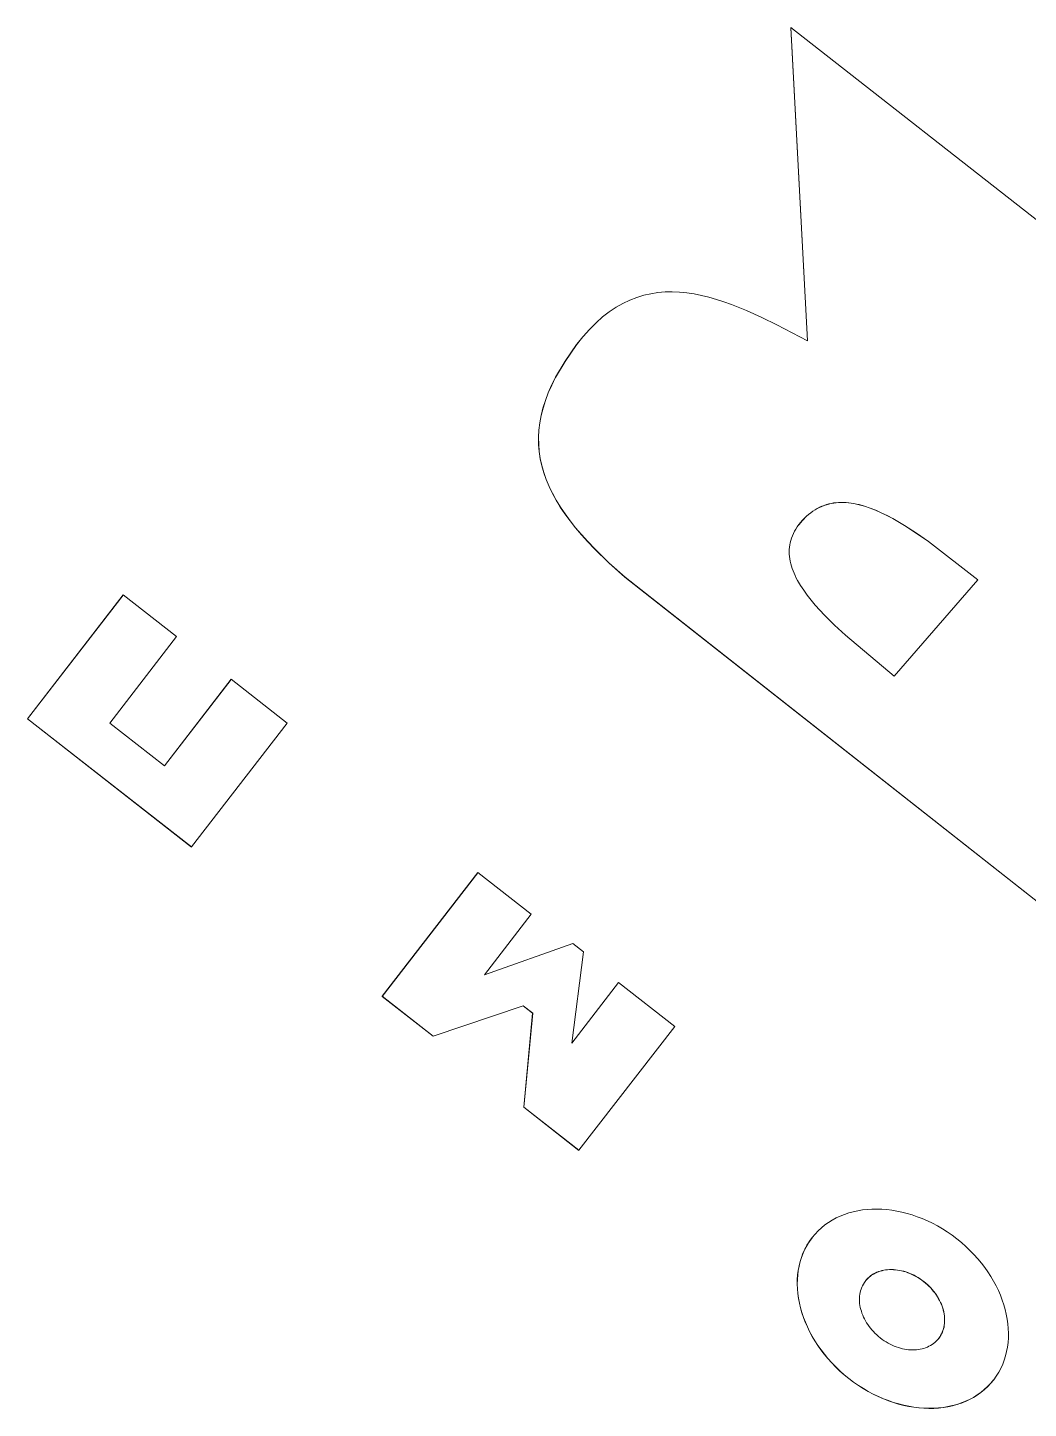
# Model space of a CAD drawing. Header units: millimetres. Extents: x -229914 to 856942, y -268655 to 87212.
# Drawn here: x -133375.8 to -133323.3, y 21730.4 to 21802.8 of the extents above; entities that cross this region are included whole.
import ezdxf

# ---------------------------------------------------------------- set-up
doc = ezdxf.new("R2010")
doc.units = ezdxf.units.MM

# ---------------------------------------------------------------- blocks, each defined once
blk = doc.blocks.new('Т912NEW')
at = {"color": 7, "linetype": 'Continuous', "lineweight": 15}
for p, q in [((4437.278, 3147.37), (4419.815, 3147.218)), ((4419.815, 3147.218), (4430.73, 3134.926)), ((4419.815, 3147.218), (4419.815, 3147.212)), ((4419.815, 3147.212), (4430.725, 3134.925)), ((4428.955, 3134.577), (4428.088, 3134.384)), ((4430.73, 3134.926), (4428.955, 3134.577)), ((4426.028, 3133.791), (4425.64, 3133.646)), ((4426.422, 3133.926), (4426.028, 3133.791)), ((4427.24, 3134.17), (4426.422, 3133.926)), ((4428.088, 3134.384), (4427.24, 3134.17)), ((4424.549, 3133.14), (4424.21, 3132.945)), ((4424.901, 3133.321), (4424.549, 3133.14)), ((4425.264, 3133.489), (4424.901, 3133.321)), ((4425.64, 3133.646), (4425.264, 3133.489)), ((4423.289, 3132.271), (4423.017, 3132.012)), ((4423.58, 3132.512), (4423.289, 3132.271)), ((4423.889, 3132.736), (4423.58, 3132.512)), ((4424.21, 3132.945), (4423.889, 3132.736)), ((4422.762, 3131.735), (4422.52, 3131.439)), ((4423.017, 3132.012), (4422.762, 3131.735)), ((4422.302, 3131.123), (4422.108, 3130.786)), ((4422.52, 3131.439), (4422.302, 3131.123)), ((4421.932, 3130.427), (4421.781, 3130.045)), ((4422.108, 3130.786), (4421.932, 3130.427)), ((4438.758, 3130.115), (4438.47, 3130.012)), ((4438.758, 3130.108), (4438.47, 3130.005)), ((4439.058, 3130.207), (4438.758, 3130.115)), ((4439.058, 3130.201), (4438.758, 3130.108)), ((4438.758, 3130.115), (4438.758, 3130.108)), ((4439.37, 3130.289), (4439.058, 3130.207)), ((4439.37, 3130.282), (4439.058, 3130.201)), ((4439.058, 3130.207), (4439.058, 3130.201)), ((4439.694, 3130.361), (4439.37, 3130.289)), ((4439.694, 3130.355), (4439.37, 3130.282)), ((4439.37, 3130.289), (4439.37, 3130.282)), ((4440.03, 3130.424), (4439.694, 3130.361)), ((4440.03, 3130.418), (4439.694, 3130.355)), ((4439.694, 3130.361), (4439.694, 3130.355)), ((4440.733, 3130.526), (4440.03, 3130.424)), ((4440.733, 3130.52), (4440.03, 3130.418)), ((4440.03, 3130.424), (4440.03, 3130.418)), ((4441.473, 3130.599), (4440.733, 3130.526)), ((4441.473, 3130.592), (4440.733, 3130.52)), ((4440.733, 3130.526), (4440.733, 3130.52)), ((4442.243, 3130.647), (4441.473, 3130.599)), ((4442.243, 3130.641), (4441.473, 3130.592)), ((4441.473, 3130.599), (4441.473, 3130.592)), ((4445.519, 3130.696), (4442.243, 3130.647)), ((4445.519, 3130.689), (4442.243, 3130.641)), ((4442.243, 3130.647), (4442.243, 3130.641)), ((4445.23, 3124.008), (4445.519, 3130.696)), ((4421.648, 3129.64), (4421.545, 3129.209)), ((4421.781, 3130.045), (4421.648, 3129.64)), ((4437.383, 3129.396), (4437.282, 3129.311)), ((4437.383, 3129.39), (4437.282, 3129.305)), ((4437.484, 3129.478), (4437.383, 3129.396)), ((4437.484, 3129.472), (4437.383, 3129.39)), ((4437.383, 3129.396), (4437.383, 3129.39)), ((4437.591, 3129.556), (4437.484, 3129.478)), ((4437.591, 3129.55), (4437.484, 3129.472)), ((4437.484, 3129.478), (4437.484, 3129.472)), ((4437.705, 3129.63), (4437.591, 3129.556)), ((4437.705, 3129.624), (4437.591, 3129.55)), ((4437.591, 3129.556), (4437.591, 3129.55)), ((4437.824, 3129.702), (4437.705, 3129.63)), ((4437.824, 3129.696), (4437.705, 3129.624)), ((4437.705, 3129.63), (4437.705, 3129.624)), ((4437.944, 3129.77), (4437.824, 3129.702)), ((4437.944, 3129.763), (4437.824, 3129.696)), ((4437.824, 3129.702), (4437.824, 3129.696)), ((4438.069, 3129.835), (4437.944, 3129.77)), ((4438.069, 3129.829), (4437.944, 3129.763)), ((4437.944, 3129.77), (4437.944, 3129.763)), ((4438.201, 3129.897), (4438.069, 3129.835)), ((4438.201, 3129.891), (4438.069, 3129.829)), ((4438.069, 3129.835), (4438.069, 3129.829)), ((4438.47, 3130.012), (4438.201, 3129.897)), ((4438.47, 3130.005), (4438.201, 3129.891)), ((4438.201, 3129.897), (4438.201, 3129.891)), ((4438.47, 3130.012), (4438.47, 3130.005)), ((4421.466, 3128.753), (4421.412, 3128.271)), ((4421.545, 3129.209), (4421.466, 3128.753)), ((4436.785, 3128.721), (4436.72, 3128.609)), ((4436.785, 3128.715), (4436.72, 3128.603)), ((4436.855, 3128.829), (4436.785, 3128.721)), ((4436.855, 3128.823), (4436.785, 3128.715)), ((4436.785, 3128.721), (4436.785, 3128.715)), ((4436.932, 3128.934), (4436.855, 3128.829)), ((4436.932, 3128.927), (4436.855, 3128.823)), ((4436.855, 3128.829), (4436.855, 3128.823)), ((4437.009, 3129.033), (4436.932, 3128.934)), ((4437.009, 3129.027), (4436.932, 3128.927)), ((4436.932, 3128.934), (4436.932, 3128.927)), ((4437.098, 3129.13), (4437.009, 3129.033)), ((4437.098, 3129.123), (4437.009, 3129.027)), ((4437.009, 3129.033), (4437.009, 3129.027)), ((4437.187, 3129.222), (4437.098, 3129.13)), ((4437.187, 3129.216), (4437.098, 3129.123)), ((4437.098, 3129.13), (4437.098, 3129.123)), ((4437.282, 3129.311), (4437.187, 3129.222)), ((4437.282, 3129.305), (4437.187, 3129.216)), ((4437.187, 3129.222), (4437.187, 3129.216)), ((4437.282, 3129.311), (4437.282, 3129.305)), ((4421.412, 3128.271), (4421.382, 3127.761)), ((4436.476, 3127.985), (4436.442, 3127.846)), ((4436.476, 3127.978), (4436.442, 3127.84)), ((4436.511, 3128.118), (4436.476, 3127.985)), ((4436.511, 3128.112), (4436.476, 3127.978)), ((4436.476, 3127.985), (4436.476, 3127.978)), ((4436.557, 3128.247), (4436.511, 3128.118)), ((4436.557, 3128.241), (4436.511, 3128.112)), ((4436.511, 3128.118), (4436.511, 3128.112)), ((4436.603, 3128.372), (4436.557, 3128.247)), ((4436.603, 3128.366), (4436.557, 3128.241)), ((4436.557, 3128.247), (4436.557, 3128.241)), ((4436.662, 3128.493), (4436.603, 3128.372)), ((4436.662, 3128.486), (4436.603, 3128.366)), ((4436.603, 3128.372), (4436.603, 3128.366)), ((4436.72, 3128.609), (4436.662, 3128.493)), ((4436.72, 3128.603), (4436.662, 3128.486)), ((4436.662, 3128.493), (4436.662, 3128.486)), ((4436.72, 3128.609), (4436.72, 3128.603)), ((4421.382, 3127.761), (4421.382, 3127.223)), ((4421.382, 3127.761), (4421.382, 3127.755)), ((4421.382, 3127.755), (4421.382, 3127.217)), ((4421.382, 3127.223), (4421.451, 3126.165)), ((4421.382, 3127.223), (4421.382, 3127.217)), ((4421.382, 3127.217), (4421.451, 3126.158)), ((4436.383, 3127.404), (4436.376, 3127.104)), ((4436.383, 3127.397), (4436.376, 3127.102)), ((4436.42, 3127.703), (4436.383, 3127.404)), ((4436.42, 3127.697), (4436.383, 3127.397)), ((4436.383, 3127.404), (4436.383, 3127.397)), ((4436.442, 3127.846), (4436.42, 3127.703)), ((4436.442, 3127.84), (4436.42, 3127.697)), ((4436.42, 3127.703), (4436.42, 3127.697)), ((4436.442, 3127.846), (4436.442, 3127.84)), ((4436.376, 3127.104), (4436.385, 3126.961)), ((4436.385, 3126.961), (4436.4, 3126.822)), ((4436.4, 3126.822), (4436.416, 3126.688)), ((4436.416, 3126.688), (4436.444, 3126.559)), ((4436.444, 3126.559), (4436.478, 3126.433)), ((4421.451, 3126.165), (4421.584, 3125.199)), ((4421.451, 3126.165), (4421.451, 3126.158)), ((4421.451, 3126.158), (4421.584, 3125.192)), ((4436.478, 3126.433), (4436.513, 3126.312)), ((4436.513, 3126.312), (4436.56, 3126.195)), ((4436.56, 3126.195), (4436.613, 3126.082)), ((4436.613, 3126.082), (4436.666, 3125.973)), ((4436.666, 3125.973), (4436.732, 3125.869)), ((4436.732, 3125.869), (4436.798, 3125.767)), ((4436.798, 3125.767), (4436.87, 3125.67)), ((4421.584, 3125.199), (4421.679, 3124.749)), ((4421.584, 3125.199), (4421.584, 3125.192)), ((4421.584, 3125.192), (4421.679, 3124.743)), ((4436.87, 3125.67), (4436.949, 3125.577)), ((4436.949, 3125.577), (4437.034, 3125.487)), ((4437.034, 3125.487), (4437.125, 3125.401)), ((4437.125, 3125.401), (4437.216, 3125.318)), ((4437.216, 3125.318), (4437.319, 3125.239)), ((4437.319, 3125.239), (4437.423, 3125.163)), ((4437.423, 3125.163), (4437.533, 3125.09)), ((4437.533, 3125.09), (4437.649, 3125.021)), ((4437.649, 3125.021), (4437.766, 3124.954)), ((4421.679, 3124.749), (4421.793, 3124.321)), ((4421.679, 3124.749), (4421.679, 3124.743)), ((4421.679, 3124.743), (4421.793, 3124.315)), ((4421.793, 3124.321), (4421.927, 3123.914)), ((4421.793, 3124.321), (4421.793, 3124.315)), ((4421.793, 3124.315), (4421.927, 3123.908)), ((4437.766, 3124.954), (4437.888, 3124.891)), ((4437.888, 3124.891), (4438.017, 3124.83)), ((4438.017, 3124.83), (4438.146, 3124.774)), ((4438.146, 3124.774), (4438.423, 3124.667)), ((4438.423, 3124.667), (4438.718, 3124.571)), ((4438.718, 3124.571), (4439.02, 3124.486)), ((4439.02, 3124.486), (4439.341, 3124.41)), ((4439.341, 3124.41), (4439.674, 3124.342)), ((4439.674, 3124.342), (4440.379, 3124.233)), ((4421.927, 3123.914), (4422.073, 3123.528)), ((4421.927, 3123.914), (4421.927, 3123.908)), ((4421.927, 3123.908), (4422.073, 3123.522)), ((4440.379, 3124.233), (4441.121, 3124.151)), ((4441.121, 3124.151), (4441.901, 3124.094)), ((4445.23, 3124.008), (4441.901, 3124.094)), ((4422.073, 3123.528), (4422.238, 3123.162)), ((4422.073, 3123.528), (4422.073, 3123.522)), ((4422.073, 3123.522), (4422.238, 3123.155)), ((4422.238, 3123.162), (4422.423, 3122.816)), ((4422.238, 3123.162), (4422.238, 3123.155)), ((4422.238, 3123.155), (4422.423, 3122.809)), ((4422.423, 3122.816), (4422.626, 3122.489)), ((4422.423, 3122.816), (4422.423, 3122.809)), ((4422.423, 3122.809), (4422.626, 3122.482)), ((4422.626, 3122.489), (4422.848, 3122.181)), ((4422.626, 3122.489), (4422.626, 3122.482)), ((4422.626, 3122.482), (4422.848, 3122.174)), ((4422.848, 3122.181), (4423.084, 3121.891)), ((4422.848, 3122.181), (4422.848, 3122.174)), ((4422.848, 3122.174), (4423.084, 3121.885)), ((4423.084, 3121.891), (4423.338, 3121.619)), ((4423.084, 3121.891), (4423.084, 3121.885)), ((4423.084, 3121.885), (4423.338, 3121.613)), ((4423.338, 3121.619), (4423.611, 3121.365)), ((4423.338, 3121.619), (4423.338, 3121.613)), ((4423.338, 3121.613), (4423.611, 3121.359)), ((4423.611, 3121.365), (4423.904, 3121.128)), ((4423.611, 3121.365), (4423.611, 3121.359)), ((4423.611, 3121.359), (4423.904, 3121.121)), ((4423.904, 3121.128), (4424.215, 3120.907)), ((4423.904, 3121.128), (4423.904, 3121.121)), ((4423.904, 3121.121), (4424.215, 3120.9)), ((4424.215, 3120.907), (4424.539, 3120.702)), ((4424.215, 3120.907), (4424.215, 3120.9)), ((4424.215, 3120.9), (4424.539, 3120.696)), ((4424.539, 3120.702), (4424.882, 3120.514)), ((4424.539, 3120.702), (4424.539, 3120.696)), ((4424.539, 3120.696), (4424.882, 3120.507)), ((4424.882, 3120.514), (4425.244, 3120.34)), ((4424.882, 3120.514), (4424.882, 3120.507)), ((4424.882, 3120.507), (4425.244, 3120.333)), ((4425.244, 3120.34), (4425.625, 3120.18)), ((4425.244, 3120.34), (4425.244, 3120.333)), ((4425.244, 3120.333), (4425.625, 3120.174)), ((4425.625, 3120.18), (4426.018, 3120.036)), ((4425.625, 3120.18), (4425.625, 3120.174)), ((4425.625, 3120.174), (4426.018, 3120.029)), ((4426.018, 3120.036), (4426.431, 3119.905)), ((4426.018, 3120.036), (4426.018, 3120.029)), ((4426.018, 3120.029), (4426.431, 3119.899)), ((4426.431, 3119.905), (4426.869, 3119.787)), ((4426.431, 3119.905), (4426.431, 3119.899)), ((4426.431, 3119.899), (4426.869, 3119.781)), ((4426.869, 3119.787), (4427.313, 3119.683)), ((4426.869, 3119.787), (4426.869, 3119.781)), ((4426.869, 3119.781), (4427.313, 3119.676)), ((4427.313, 3119.683), (4427.782, 3119.591)), ((4427.313, 3119.683), (4427.313, 3119.676)), ((4427.313, 3119.676), (4427.782, 3119.584)), ((4427.782, 3119.591), (4428.27, 3119.51)), ((4427.782, 3119.591), (4427.782, 3119.584)), ((4427.782, 3119.584), (4428.27, 3119.503)), ((4428.27, 3119.51), (4428.771, 3119.441)), ((4428.27, 3119.51), (4428.27, 3119.503)), ((4428.27, 3119.503), (4428.771, 3119.435)), ((4428.771, 3119.441), (4429.829, 3119.336)), ((4428.771, 3119.441), (4428.771, 3119.435)), ((4428.771, 3119.435), (4429.829, 3119.33)), ((4429.829, 3119.336), (4429.829, 3119.33)), ((4429.829, 3119.336), (4430.957, 3119.272)), ((4429.829, 3119.33), (4430.957, 3119.265)), ((4459.31, 3119.447), (4430.957, 3119.272)), ((4459.31, 3119.441), (4430.957, 3119.265)), ((4430.957, 3119.272), (4430.957, 3119.265)), ((4463.832, 3102.598), (4463.563, 3102.503)), ((4464.101, 3102.683), (4463.832, 3102.598)), ((4464.382, 3102.759), (4464.101, 3102.683)), ((4464.669, 3102.823), (4464.382, 3102.759)), ((4464.961, 3102.878), (4464.669, 3102.823)), ((4465.26, 3102.921), (4464.961, 3102.878)), ((4465.558, 3102.953), (4465.26, 3102.921)), ((4465.869, 3102.974), (4465.558, 3102.953)), ((4466.179, 3102.982), (4465.869, 3102.974)), ((4466.489, 3102.979), (4466.179, 3102.982)), ((4466.793, 3102.964), (4466.489, 3102.979)), ((4467.096, 3102.937), (4466.793, 3102.964)), ((4467.393, 3102.899), (4467.096, 3102.937)), ((4467.69, 3102.85), (4467.393, 3102.899)), ((4467.98, 3102.79), (4467.69, 3102.85)), ((4468.257, 3102.72), (4467.98, 3102.79)), ((4468.534, 3102.639), (4468.257, 3102.72)), ((4468.805, 3102.548), (4468.534, 3102.639)), ((4410.955, 3102.148), (4414.497, 3102.182)), ((4410.955, 3102.148), (4410.955, 3102.142)), ((4411.072, 3093.95), (4410.955, 3102.148)), ((4411.072, 3093.944), (4410.955, 3102.142)), ((4414.497, 3102.182), (4414.584, 3096.457)), ((4421.867, 3102.256), (4418.133, 3102.216)), ((4418.219, 3096.492), (4418.133, 3102.216)), ((4418.133, 3102.216), (4418.133, 3102.21)), ((4418.219, 3096.492), (4418.133, 3102.21)), ((4421.867, 3102.256), (4421.984, 3094.045)), ((4434.571, 3102.354), (4438.12, 3102.388)), ((4434.688, 3094.155), (4434.571, 3102.354)), ((4434.571, 3102.354), (4434.571, 3102.347)), ((4434.688, 3094.149), (4434.571, 3102.347)), ((4438.12, 3102.388), (4438.177, 3098.368)), ((4438.177, 3098.368), (4440.778, 3102.554)), ((4440.778, 3102.554), (4441.485, 3102.56)), ((4441.485, 3102.56), (4443.996, 3098.422)), ((4447.667, 3102.48), (4443.932, 3102.441)), ((4443.996, 3098.422), (4443.932, 3102.441)), ((4443.932, 3102.441), (4443.932, 3102.434)), ((4443.996, 3098.422), (4443.932, 3102.434)), ((4447.667, 3102.48), (4447.784, 3094.269)), ((4462.346, 3101.892), (4462.132, 3101.744)), ((4462.573, 3102.031), (4462.346, 3101.892)), ((4462.811, 3102.163), (4462.573, 3102.031)), ((4463.05, 3102.285), (4462.811, 3102.163)), ((4463.307, 3102.399), (4463.05, 3102.285)), ((4463.563, 3102.503), (4463.307, 3102.399)), ((4469.064, 3102.449), (4468.805, 3102.548)), ((4469.322, 3102.339), (4469.064, 3102.449)), ((4469.567, 3102.221), (4469.322, 3102.339)), ((4469.806, 3102.094), (4469.567, 3102.221)), ((4470.038, 3101.959), (4469.806, 3102.094)), ((4470.258, 3101.815), (4470.038, 3101.959)), ((4461.538, 3101.257), (4461.36, 3101.082)), ((4461.722, 3101.427), (4461.538, 3101.257)), ((4461.924, 3101.589), (4461.722, 3101.427)), ((4462.132, 3101.744), (4461.924, 3101.589)), ((4470.472, 3101.664), (4470.258, 3101.815)), ((4470.673, 3101.505), (4470.472, 3101.664)), ((4470.868, 3101.339), (4470.673, 3101.505)), ((4471.05, 3101.166), (4470.868, 3101.339)), ((4471.22, 3100.985), (4471.05, 3101.166)), ((4460.895, 3100.515), (4460.766, 3100.314)), ((4461.042, 3100.709), (4460.895, 3100.515)), ((4461.195, 3100.898), (4461.042, 3100.709)), ((4461.36, 3101.082), (4461.195, 3100.898)), ((4471.377, 3100.799), (4471.22, 3100.985)), ((4471.527, 3100.607), (4471.377, 3100.799)), ((4471.665, 3100.408), (4471.527, 3100.607)), ((4471.791, 3100.204), (4471.665, 3100.408)), ((4460.448, 3099.681), (4460.374, 3099.461)), ((4460.539, 3099.897), (4460.448, 3099.681)), ((4460.65, 3100.107), (4460.539, 3099.897)), ((4460.766, 3100.314), (4460.65, 3100.107)), ((4464.672, 3099.714), (4464.584, 3099.654)), ((4464.672, 3099.707), (4464.584, 3099.648)), ((4464.766, 3099.77), (4464.672, 3099.714)), ((4464.766, 3099.764), (4464.672, 3099.707)), ((4464.672, 3099.714), (4464.672, 3099.707)), ((4464.861, 3099.823), (4464.766, 3099.77)), ((4464.861, 3099.817), (4464.766, 3099.764)), ((4464.766, 3099.77), (4464.766, 3099.764)), ((4464.955, 3099.872), (4464.861, 3099.823)), ((4464.955, 3099.866), (4464.861, 3099.817)), ((4464.861, 3099.823), (4464.861, 3099.817)), ((4465.061, 3099.918), (4464.955, 3099.872)), ((4465.061, 3099.912), (4464.955, 3099.866)), ((4464.955, 3099.872), (4464.955, 3099.866)), ((4465.161, 3099.961), (4465.061, 3099.918)), ((4465.161, 3099.954), (4465.061, 3099.912)), ((4465.061, 3099.918), (4465.061, 3099.912)), ((4465.274, 3099.999), (4465.161, 3099.961)), ((4465.274, 3099.992), (4465.161, 3099.954)), ((4465.161, 3099.961), (4465.161, 3099.954)), ((4465.38, 3100.034), (4465.274, 3099.999)), ((4465.38, 3100.027), (4465.274, 3099.992)), ((4465.274, 3099.999), (4465.274, 3099.992)), ((4465.493, 3100.064), (4465.38, 3100.034)), ((4465.493, 3100.057), (4465.38, 3100.027)), ((4465.38, 3100.034), (4465.38, 3100.027)), ((4465.611, 3100.09), (4465.493, 3100.064)), ((4465.611, 3100.083), (4465.493, 3100.057)), ((4465.493, 3100.064), (4465.493, 3100.057)), ((4465.729, 3100.112), (4465.611, 3100.09)), ((4465.729, 3100.106), (4465.611, 3100.083)), ((4465.611, 3100.09), (4465.611, 3100.083)), ((4465.848, 3100.129), (4465.729, 3100.112)), ((4465.848, 3100.123), (4465.729, 3100.106)), ((4465.729, 3100.112), (4465.729, 3100.106)), ((4465.972, 3100.142), (4465.848, 3100.129)), ((4465.972, 3100.136), (4465.848, 3100.123)), ((4465.848, 3100.129), (4465.848, 3100.123)), ((4466.09, 3100.15), (4465.972, 3100.142)), ((4466.09, 3100.144), (4465.972, 3100.136)), ((4465.972, 3100.142), (4465.972, 3100.136)), ((4466.22, 3100.154), (4466.09, 3100.15)), ((4466.09, 3100.15), (4466.09, 3100.144)), ((4466.22, 3100.147), (4466.09, 3100.144)), ((4466.344, 3100.152), (4466.22, 3100.154)), ((4466.22, 3100.154), (4466.22, 3100.147)), ((4466.344, 3100.146), (4466.22, 3100.147)), ((4466.468, 3100.147), (4466.344, 3100.152)), ((4466.344, 3100.152), (4466.344, 3100.146)), ((4466.468, 3100.14), (4466.344, 3100.146)), ((4466.592, 3100.136), (4466.468, 3100.147)), ((4466.468, 3100.147), (4466.468, 3100.14)), ((4466.592, 3100.129), (4466.468, 3100.14)), ((4466.709, 3100.12), (4466.592, 3100.136)), ((4466.592, 3100.136), (4466.592, 3100.129)), ((4466.709, 3100.114), (4466.592, 3100.129)), ((4466.827, 3100.1), (4466.709, 3100.12)), ((4466.709, 3100.12), (4466.709, 3100.114)), ((4466.827, 3100.094), (4466.709, 3100.114)), ((4466.944, 3100.076), (4466.827, 3100.1)), ((4466.827, 3100.1), (4466.827, 3100.094)), ((4466.944, 3100.07), (4466.827, 3100.094)), ((4467.061, 3100.048), (4466.944, 3100.076)), ((4466.944, 3100.076), (4466.944, 3100.07)), ((4467.061, 3100.041), (4466.944, 3100.07)), ((4467.172, 3100.015), (4467.061, 3100.048)), ((4467.061, 3100.048), (4467.061, 3100.041)), ((4467.172, 3100.009), (4467.061, 3100.041)), ((4467.277, 3099.979), (4467.172, 3100.015)), ((4467.172, 3100.015), (4467.172, 3100.009)), ((4467.277, 3099.972), (4467.172, 3100.009)), ((4467.381, 3099.939), (4467.277, 3099.979)), ((4467.277, 3099.979), (4467.277, 3099.972)), ((4467.381, 3099.932), (4467.277, 3099.972)), ((4467.486, 3099.894), (4467.381, 3099.939)), ((4467.381, 3099.939), (4467.381, 3099.932)), ((4467.486, 3099.888), (4467.381, 3099.932)), ((4467.584, 3099.847), (4467.486, 3099.894)), ((4467.486, 3099.894), (4467.486, 3099.888)), ((4467.584, 3099.84), (4467.486, 3099.888)), ((4467.682, 3099.796), (4467.584, 3099.847)), ((4467.584, 3099.847), (4467.584, 3099.84)), ((4467.682, 3099.789), (4467.584, 3099.84)), ((4467.774, 3099.741), (4467.682, 3099.796)), ((4467.682, 3099.796), (4467.682, 3099.789)), ((4467.774, 3099.735), (4467.682, 3099.789)), ((4467.866, 3099.683), (4467.774, 3099.741)), ((4467.774, 3099.741), (4467.774, 3099.735)), ((4467.866, 3099.677), (4467.774, 3099.735)), ((4467.951, 3099.622), (4467.866, 3099.683)), ((4467.866, 3099.683), (4467.866, 3099.677)), ((4467.951, 3099.615), (4467.866, 3099.677)), ((4471.898, 3099.995), (4471.791, 3100.204)), ((4471.998, 3099.782), (4471.898, 3099.995)), ((4472.08, 3099.562), (4471.998, 3099.782)), ((4460.259, 3099.009), (4460.222, 3098.777)), ((4460.307, 3099.237), (4460.259, 3099.009)), ((4460.374, 3099.461), (4460.307, 3099.237)), ((4463.986, 3098.994), (4463.947, 3098.908)), ((4463.986, 3098.987), (4463.947, 3098.902)), ((4464.031, 3099.077), (4463.986, 3098.994)), ((4464.031, 3099.07), (4463.986, 3098.987)), ((4463.986, 3098.994), (4463.986, 3098.987)), ((4464.089, 3099.158), (4464.031, 3099.077)), ((4464.089, 3099.151), (4464.031, 3099.07)), ((4464.031, 3099.077), (4464.031, 3099.07)), ((4464.146, 3099.236), (4464.089, 3099.158)), ((4464.146, 3099.23), (4464.089, 3099.151)), ((4464.089, 3099.158), (4464.089, 3099.151)), ((4464.204, 3099.313), (4464.146, 3099.236)), ((4464.204, 3099.306), (4464.146, 3099.23)), ((4464.146, 3099.236), (4464.146, 3099.23)), ((4464.274, 3099.386), (4464.204, 3099.313)), ((4464.274, 3099.38), (4464.204, 3099.306)), ((4464.204, 3099.313), (4464.204, 3099.306)), ((4464.344, 3099.457), (4464.274, 3099.386)), ((4464.344, 3099.451), (4464.274, 3099.38)), ((4464.274, 3099.386), (4464.274, 3099.38)), ((4464.42, 3099.526), (4464.344, 3099.457)), ((4464.42, 3099.519), (4464.344, 3099.451)), ((4464.344, 3099.457), (4464.344, 3099.451)), ((4464.502, 3099.591), (4464.42, 3099.526)), ((4464.502, 3099.585), (4464.42, 3099.519)), ((4464.42, 3099.526), (4464.42, 3099.519)), ((4464.584, 3099.654), (4464.502, 3099.591)), ((4464.584, 3099.648), (4464.502, 3099.585)), ((4464.502, 3099.591), (4464.502, 3099.585)), ((4464.584, 3099.654), (4464.584, 3099.648)), ((4468.03, 3099.557), (4467.951, 3099.622)), ((4467.951, 3099.622), (4467.951, 3099.615)), ((4468.03, 3099.551), (4467.951, 3099.615)), ((4468.109, 3099.49), (4468.03, 3099.557)), ((4468.03, 3099.557), (4468.03, 3099.551)), ((4468.109, 3099.484), (4468.03, 3099.551)), ((4468.182, 3099.42), (4468.109, 3099.49)), ((4468.109, 3099.49), (4468.109, 3099.484)), ((4468.182, 3099.414), (4468.109, 3099.484)), ((4468.255, 3099.348), (4468.182, 3099.42)), ((4468.182, 3099.42), (4468.182, 3099.414)), ((4468.255, 3099.341), (4468.182, 3099.414)), ((4468.315, 3099.272), (4468.255, 3099.348)), ((4468.255, 3099.348), (4468.255, 3099.341)), ((4468.315, 3099.266), (4468.255, 3099.341)), ((4468.375, 3099.195), (4468.315, 3099.272)), ((4468.315, 3099.272), (4468.315, 3099.266)), ((4468.375, 3099.189), (4468.315, 3099.266)), ((4468.436, 3099.115), (4468.375, 3099.195)), ((4468.375, 3099.195), (4468.375, 3099.189)), ((4468.436, 3099.108), (4468.375, 3099.189)), ((4468.483, 3099.033), (4468.436, 3099.115)), ((4468.436, 3099.115), (4468.436, 3099.108)), ((4468.483, 3099.026), (4468.436, 3099.108)), ((4468.531, 3098.948), (4468.483, 3099.033)), ((4468.483, 3099.033), (4468.483, 3099.026)), ((4468.531, 3098.942), (4468.483, 3099.026)), ((4472.156, 3099.339), (4472.08, 3099.562)), ((4472.213, 3099.112), (4472.156, 3099.339)), ((4472.251, 3098.881), (4472.213, 3099.112)), ((4440.776, 3098.37), (4438.069, 3094.185)), ((4440.776, 3098.364), (4438.069, 3094.178)), ((4441.408, 3098.375), (4440.776, 3098.37)), ((4440.776, 3098.37), (4440.776, 3098.364)), ((4441.408, 3098.369), (4440.776, 3098.364)), ((4444.118, 3094.238), (4441.408, 3098.375)), ((4441.408, 3098.375), (4441.408, 3098.369)), ((4444.118, 3094.231), (4441.408, 3098.369)), ((4460.199, 3098.304), (4460.205, 3098.542)), ((4460.199, 3098.304), (4460.212, 3098.066)), ((4460.199, 3098.304), (4460.199, 3098.297)), ((4460.199, 3098.297), (4460.212, 3098.06)), ((4460.222, 3098.777), (4460.205, 3098.542)), ((4463.812, 3098.456), (4463.804, 3098.362)), ((4463.812, 3098.45), (4463.804, 3098.357)), ((4463.804, 3098.362), (4463.812, 3098.17)), ((4463.827, 3098.55), (4463.812, 3098.456)), ((4463.827, 3098.543), (4463.812, 3098.45)), ((4463.812, 3098.456), (4463.812, 3098.45)), ((4463.848, 3098.642), (4463.827, 3098.55)), ((4463.848, 3098.636), (4463.827, 3098.543)), ((4463.827, 3098.55), (4463.827, 3098.543)), ((4463.874, 3098.733), (4463.848, 3098.642)), ((4463.874, 3098.726), (4463.848, 3098.636)), ((4463.848, 3098.642), (4463.848, 3098.636)), ((4463.908, 3098.821), (4463.874, 3098.733)), ((4463.908, 3098.815), (4463.874, 3098.726)), ((4463.874, 3098.733), (4463.874, 3098.726)), ((4463.947, 3098.908), (4463.908, 3098.821)), ((4463.947, 3098.902), (4463.908, 3098.815)), ((4463.908, 3098.821), (4463.908, 3098.815)), ((4463.947, 3098.908), (4463.947, 3098.902)), ((4468.566, 3098.862), (4468.531, 3098.948)), ((4468.531, 3098.948), (4468.531, 3098.942)), ((4468.566, 3098.855), (4468.531, 3098.942)), ((4468.601, 3098.774), (4468.566, 3098.862)), ((4468.566, 3098.862), (4468.566, 3098.855)), ((4468.601, 3098.767), (4468.566, 3098.855)), ((4468.63, 3098.684), (4468.601, 3098.774)), ((4468.601, 3098.774), (4468.601, 3098.767)), ((4468.63, 3098.677), (4468.601, 3098.767)), ((4468.653, 3098.592), (4468.63, 3098.684)), ((4468.63, 3098.684), (4468.63, 3098.677)), ((4468.653, 3098.585), (4468.63, 3098.677)), ((4468.67, 3098.499), (4468.653, 3098.592)), ((4468.653, 3098.592), (4468.653, 3098.585)), ((4468.67, 3098.492), (4468.653, 3098.585)), ((4468.68, 3098.404), (4468.67, 3098.499)), ((4468.67, 3098.499), (4468.67, 3098.492)), ((4468.68, 3098.398), (4468.67, 3098.492)), ((4468.684, 3098.308), (4468.68, 3098.404)), ((4468.68, 3098.404), (4468.68, 3098.398)), ((4468.684, 3098.304), (4468.68, 3098.398)), ((4468.682, 3098.212), (4468.684, 3098.308)), ((4472.276, 3098.647), (4472.251, 3098.881)), ((4472.29, 3098.409), (4472.276, 3098.647)), ((4472.284, 3098.171), (4472.29, 3098.409)), ((4472.284, 3098.165), (4472.29, 3098.402)), ((4472.29, 3098.409), (4472.29, 3098.402)), ((4460.212, 3098.066), (4460.238, 3097.832)), ((4460.212, 3098.066), (4460.212, 3098.06)), ((4460.212, 3098.06), (4460.238, 3097.825)), ((4460.238, 3097.832), (4460.276, 3097.6)), ((4460.238, 3097.832), (4460.238, 3097.825)), ((4460.238, 3097.825), (4460.276, 3097.594)), ((4460.276, 3097.6), (4460.333, 3097.373)), ((4460.276, 3097.6), (4460.276, 3097.594)), ((4460.276, 3097.594), (4460.333, 3097.367)), ((4463.812, 3098.17), (4463.822, 3098.075)), ((4463.822, 3098.075), (4463.839, 3097.982)), ((4463.839, 3097.982), (4463.861, 3097.89)), ((4463.861, 3097.89), (4463.89, 3097.8)), ((4463.89, 3097.8), (4463.926, 3097.712)), ((4463.926, 3097.712), (4463.961, 3097.625)), ((4463.961, 3097.625), (4464.009, 3097.541)), ((4464.009, 3097.541), (4464.056, 3097.459)), ((4468.455, 3097.497), (4468.506, 3097.58)), ((4468.506, 3097.58), (4468.545, 3097.666)), ((4468.545, 3097.666), (4468.584, 3097.752)), ((4468.584, 3097.752), (4468.617, 3097.841)), ((4468.617, 3097.841), (4468.644, 3097.932)), ((4468.644, 3097.932), (4468.659, 3098.024)), ((4468.659, 3098.024), (4468.673, 3098.118)), ((4468.673, 3098.118), (4468.682, 3098.212)), ((4472.182, 3097.476), (4472.23, 3097.705)), ((4472.182, 3097.47), (4472.23, 3097.698)), ((4472.23, 3097.705), (4472.266, 3097.936)), ((4472.23, 3097.698), (4472.266, 3097.93)), ((4472.23, 3097.705), (4472.23, 3097.698)), ((4472.266, 3097.936), (4472.284, 3098.171)), ((4472.266, 3097.93), (4472.284, 3098.165)), ((4472.266, 3097.936), (4472.266, 3097.93)), ((4472.284, 3098.171), (4472.284, 3098.165)), ((4460.333, 3097.373), (4460.409, 3097.15)), ((4460.333, 3097.373), (4460.333, 3097.367)), ((4460.333, 3097.367), (4460.409, 3097.144)), ((4460.409, 3097.15), (4460.491, 3096.932)), ((4460.409, 3097.15), (4460.409, 3097.144)), ((4460.409, 3097.144), (4460.491, 3096.925)), ((4460.491, 3096.932), (4460.591, 3096.717)), ((4460.491, 3096.932), (4460.491, 3096.925)), ((4460.491, 3096.925), (4460.591, 3096.71)), ((4464.056, 3097.459), (4464.11, 3097.378)), ((4464.11, 3097.378), (4464.171, 3097.301)), ((4464.171, 3097.301), (4464.237, 3097.226)), ((4464.237, 3097.226), (4464.304, 3097.153)), ((4464.304, 3097.153), (4464.383, 3097.083)), ((4464.383, 3097.083), (4464.456, 3097.017)), ((4464.456, 3097.017), (4464.541, 3096.952)), ((4464.541, 3096.952), (4464.626, 3096.891)), ((4464.626, 3096.891), (4464.712, 3096.833)), ((4464.712, 3096.833), (4464.81, 3096.778)), ((4467.631, 3096.75), (4467.725, 3096.803)), ((4467.725, 3096.803), (4467.82, 3096.86)), ((4467.82, 3096.86), (4467.908, 3096.919)), ((4467.908, 3096.919), (4467.99, 3096.982)), ((4467.99, 3096.982), (4468.072, 3097.048)), ((4468.072, 3097.048), (4468.148, 3097.116)), ((4468.148, 3097.116), (4468.218, 3097.187)), ((4468.218, 3097.187), (4468.282, 3097.261)), ((4468.282, 3097.261), (4468.345, 3097.337)), ((4468.345, 3097.337), (4468.403, 3097.416)), ((4468.403, 3097.416), (4468.455, 3097.497)), ((4471.839, 3096.605), (4471.949, 3096.816)), ((4471.839, 3096.599), (4471.949, 3096.81)), ((4471.949, 3096.816), (4472.041, 3097.032)), ((4471.949, 3096.81), (4472.041, 3097.026)), ((4471.949, 3096.816), (4471.949, 3096.81)), ((4472.041, 3097.032), (4472.114, 3097.252)), ((4472.041, 3097.026), (4472.114, 3097.245)), ((4472.041, 3097.032), (4472.041, 3097.026)), ((4472.114, 3097.252), (4472.182, 3097.476)), ((4472.114, 3097.245), (4472.182, 3097.47)), ((4472.114, 3097.252), (4472.114, 3097.245)), ((4472.182, 3097.476), (4472.182, 3097.47)), ((4414.584, 3096.457), (4418.219, 3096.492)), ((4460.591, 3096.717), (4460.698, 3096.508)), ((4460.591, 3096.717), (4460.591, 3096.71)), ((4460.591, 3096.71), (4460.698, 3096.502)), ((4460.698, 3096.508), (4460.824, 3096.305)), ((4460.698, 3096.508), (4460.698, 3096.502)), ((4460.698, 3096.502), (4460.824, 3096.298)), ((4460.824, 3096.305), (4460.962, 3096.106)), ((4460.824, 3096.305), (4460.824, 3096.298)), ((4460.824, 3096.298), (4460.962, 3096.1)), ((4460.962, 3096.106), (4461.112, 3095.914)), ((4460.962, 3096.106), (4460.962, 3096.1)), ((4460.962, 3096.1), (4461.112, 3095.907)), ((4464.81, 3096.778), (4464.902, 3096.727)), ((4464.902, 3096.727), (4465.006, 3096.679)), ((4465.006, 3096.679), (4465.104, 3096.636)), ((4465.104, 3096.636), (4465.215, 3096.595)), ((4465.215, 3096.595), (4465.32, 3096.558)), ((4465.32, 3096.558), (4465.431, 3096.526)), ((4465.431, 3096.526), (4465.548, 3096.498)), ((4465.548, 3096.498), (4465.665, 3096.473)), ((4465.665, 3096.473), (4465.782, 3096.453)), ((4465.782, 3096.453), (4465.9, 3096.438)), ((4465.9, 3096.438), (4466.024, 3096.427)), ((4466.024, 3096.427), (4466.148, 3096.421)), ((4466.148, 3096.421), (4466.272, 3096.42)), ((4466.272, 3096.42), (4466.396, 3096.423)), ((4466.396, 3096.423), (4466.52, 3096.432)), ((4466.52, 3096.432), (4466.644, 3096.444)), ((4466.644, 3096.444), (4466.763, 3096.462)), ((4466.763, 3096.462), (4466.881, 3096.484)), ((4466.881, 3096.484), (4466.999, 3096.51)), ((4466.999, 3096.51), (4467.112, 3096.54)), ((4467.112, 3096.54), (4467.218, 3096.575)), ((4467.218, 3096.575), (4467.33, 3096.613)), ((4467.33, 3096.613), (4467.431, 3096.655)), ((4467.431, 3096.655), (4467.531, 3096.701)), ((4467.531, 3096.701), (4467.631, 3096.75)), ((4471.447, 3096.004), (4471.594, 3096.199)), ((4471.447, 3095.997), (4471.594, 3096.193)), ((4471.594, 3096.199), (4471.723, 3096.4)), ((4471.594, 3096.193), (4471.723, 3096.393)), ((4471.594, 3096.199), (4471.594, 3096.193)), ((4471.723, 3096.4), (4471.839, 3096.605)), ((4471.723, 3096.393), (4471.839, 3096.599)), ((4471.723, 3096.4), (4471.723, 3096.393)), ((4471.839, 3096.605), (4471.839, 3096.599)), ((4461.112, 3095.914), (4461.269, 3095.728)), ((4461.112, 3095.914), (4461.112, 3095.907)), ((4461.112, 3095.907), (4461.269, 3095.721)), ((4461.269, 3095.728), (4461.439, 3095.548)), ((4461.269, 3095.728), (4461.269, 3095.721)), ((4461.269, 3095.721), (4461.439, 3095.541)), ((4461.439, 3095.548), (4461.621, 3095.374)), ((4461.439, 3095.548), (4461.439, 3095.541)), ((4461.439, 3095.541), (4461.621, 3095.368)), ((4461.621, 3095.374), (4461.816, 3095.208)), ((4461.621, 3095.374), (4461.621, 3095.368)), ((4461.621, 3095.368), (4461.816, 3095.202)), ((4470.767, 3095.286), (4470.951, 3095.455)), ((4470.767, 3095.279), (4470.951, 3095.449)), ((4470.951, 3095.455), (4471.129, 3095.632)), ((4470.951, 3095.449), (4471.129, 3095.626)), ((4470.951, 3095.455), (4470.951, 3095.449)), ((4471.129, 3095.632), (4471.294, 3095.814)), ((4471.129, 3095.626), (4471.294, 3095.808)), ((4471.129, 3095.632), (4471.129, 3095.626)), ((4471.294, 3095.814), (4471.447, 3096.004)), ((4471.294, 3095.808), (4471.447, 3095.997)), ((4471.294, 3095.814), (4471.294, 3095.808)), ((4471.447, 3096.004), (4471.447, 3095.997)), ((4461.816, 3095.208), (4462.017, 3095.049)), ((4461.816, 3095.208), (4461.816, 3095.202)), ((4461.816, 3095.202), (4462.017, 3095.042)), ((4462.017, 3095.049), (4462.23, 3094.897)), ((4462.017, 3095.049), (4462.017, 3095.042)), ((4462.017, 3095.042), (4462.23, 3094.891)), ((4462.23, 3094.897), (4462.45, 3094.754)), ((4462.23, 3094.897), (4462.23, 3094.891)), ((4462.23, 3094.891), (4462.45, 3094.748)), ((4462.45, 3094.754), (4462.683, 3094.619)), ((4462.45, 3094.754), (4462.45, 3094.748)), ((4462.45, 3094.748), (4462.683, 3094.612)), ((4462.683, 3094.619), (4462.922, 3094.492)), ((4462.683, 3094.619), (4462.683, 3094.612)), ((4462.683, 3094.612), (4462.922, 3094.485)), ((4469.677, 3094.551), (4469.916, 3094.682)), ((4469.677, 3094.545), (4469.916, 3094.675)), ((4469.916, 3094.682), (4470.143, 3094.821)), ((4469.916, 3094.675), (4470.143, 3094.815)), ((4469.916, 3094.682), (4469.916, 3094.675)), ((4470.143, 3094.821), (4470.357, 3094.968)), ((4470.143, 3094.815), (4470.357, 3094.962)), ((4470.143, 3094.821), (4470.143, 3094.815)), ((4470.357, 3094.968), (4470.565, 3095.124)), ((4470.357, 3094.962), (4470.565, 3095.117)), ((4470.357, 3094.968), (4470.357, 3094.962)), ((4470.565, 3095.124), (4470.767, 3095.286)), ((4470.565, 3095.117), (4470.767, 3095.279)), ((4470.565, 3095.124), (4470.565, 3095.117)), ((4470.767, 3095.286), (4470.767, 3095.279)), ((4421.984, 3094.045), (4411.072, 3093.95)), ((4421.984, 3094.038), (4411.072, 3093.944)), ((4411.072, 3093.95), (4411.072, 3093.944)), ((4421.984, 3094.045), (4421.984, 3094.038)), ((4438.069, 3094.185), (4434.688, 3094.155)), ((4438.069, 3094.178), (4434.688, 3094.149)), ((4434.688, 3094.155), (4434.688, 3094.149)), ((4438.069, 3094.185), (4438.069, 3094.178)), ((4447.784, 3094.269), (4444.118, 3094.238)), ((4447.784, 3094.263), (4444.118, 3094.231)), ((4444.118, 3094.238), (4444.118, 3094.231)), ((4447.784, 3094.269), (4447.784, 3094.263)), ((4462.922, 3094.492), (4463.167, 3094.373)), ((4462.922, 3094.492), (4462.922, 3094.485)), ((4462.922, 3094.485), (4463.167, 3094.367)), ((4463.167, 3094.373), (4463.425, 3094.264)), ((4463.167, 3094.373), (4463.167, 3094.367)), ((4463.167, 3094.367), (4463.425, 3094.258)), ((4463.425, 3094.264), (4463.684, 3094.164)), ((4463.425, 3094.264), (4463.425, 3094.258)), ((4463.425, 3094.258), (4463.684, 3094.158)), ((4463.684, 3094.164), (4463.954, 3094.074)), ((4463.684, 3094.164), (4463.684, 3094.158)), ((4463.684, 3094.158), (4463.954, 3094.067)), ((4463.954, 3094.074), (4464.232, 3093.993)), ((4463.954, 3094.074), (4463.954, 3094.067)), ((4463.954, 3094.067), (4464.232, 3093.987)), ((4464.232, 3093.993), (4464.509, 3093.923)), ((4464.232, 3093.993), (4464.232, 3093.987)), ((4464.232, 3093.987), (4464.509, 3093.917)), ((4464.509, 3093.923), (4464.799, 3093.863)), ((4464.509, 3093.923), (4464.509, 3093.917)), ((4464.509, 3093.917), (4464.799, 3093.857)), ((4467.528, 3093.836), (4467.82, 3093.889)), ((4467.82, 3093.889), (4468.107, 3093.954)), ((4467.82, 3093.883), (4468.107, 3093.948)), ((4467.82, 3093.889), (4467.82, 3093.883)), ((4468.107, 3093.954), (4468.388, 3094.03)), ((4468.107, 3093.948), (4468.388, 3094.023)), ((4468.107, 3093.954), (4468.107, 3093.948)), ((4468.388, 3094.03), (4468.657, 3094.115)), ((4468.388, 3094.023), (4468.657, 3094.108)), ((4468.388, 3094.03), (4468.388, 3094.023)), ((4468.657, 3094.115), (4468.925, 3094.21)), ((4468.657, 3094.108), (4468.925, 3094.204)), ((4468.657, 3094.115), (4468.657, 3094.108)), ((4468.925, 3094.21), (4469.182, 3094.314)), ((4468.925, 3094.204), (4469.182, 3094.308)), ((4468.925, 3094.21), (4468.925, 3094.204)), ((4469.182, 3094.314), (4469.439, 3094.428)), ((4469.182, 3094.308), (4469.439, 3094.422)), ((4469.182, 3094.314), (4469.182, 3094.308)), ((4469.439, 3094.428), (4469.677, 3094.551)), ((4469.439, 3094.422), (4469.677, 3094.545)), ((4469.439, 3094.428), (4469.439, 3094.422)), ((4469.677, 3094.551), (4469.677, 3094.545)), ((4464.799, 3093.863), (4465.096, 3093.814)), ((4464.799, 3093.863), (4464.799, 3093.857)), ((4464.799, 3093.857), (4465.096, 3093.807)), ((4465.096, 3093.814), (4465.393, 3093.776)), ((4465.096, 3093.814), (4465.096, 3093.807)), ((4465.096, 3093.807), (4465.393, 3093.77)), ((4465.393, 3093.776), (4465.696, 3093.749)), ((4465.393, 3093.776), (4465.393, 3093.77)), ((4465.393, 3093.77), (4465.696, 3093.743)), ((4465.696, 3093.749), (4466, 3093.734)), ((4465.696, 3093.749), (4465.696, 3093.743)), ((4465.696, 3093.743), (4466, 3093.727)), ((4466, 3093.734), (4466, 3093.727)), ((4466, 3093.734), (4466.31, 3093.731)), ((4466, 3093.727), (4466.31, 3093.724)), ((4466.31, 3093.731), (4466.62, 3093.739)), ((4466.31, 3093.724), (4466.62, 3093.733)), ((4466.31, 3093.731), (4466.31, 3093.724)), ((4466.62, 3093.739), (4466.93, 3093.76)), ((4466.62, 3093.733), (4466.93, 3093.753)), ((4466.62, 3093.739), (4466.62, 3093.733)), ((4466.93, 3093.76), (4467.229, 3093.792)), ((4466.93, 3093.753), (4467.229, 3093.786)), ((4466.93, 3093.76), (4466.93, 3093.753)), ((4467.229, 3093.792), (4467.528, 3093.836)), ((4467.229, 3093.786), (4467.528, 3093.829)), ((4467.229, 3093.792), (4467.229, 3093.786)), ((4467.528, 3093.829), (4467.82, 3093.883)), ((4467.528, 3093.836), (4467.528, 3093.829))]:
    blk.add_line(p, q, dxfattribs=at)

msp = doc.modelspace()

# ---------------------------------------------------------------- block references
at = {"rotation": 321.4676820499667}
msp.add_blockref('Т912NEW', (-138753.82306, 22094.20638), dxfattribs=at)

doc.saveas('drawing.dxf')
